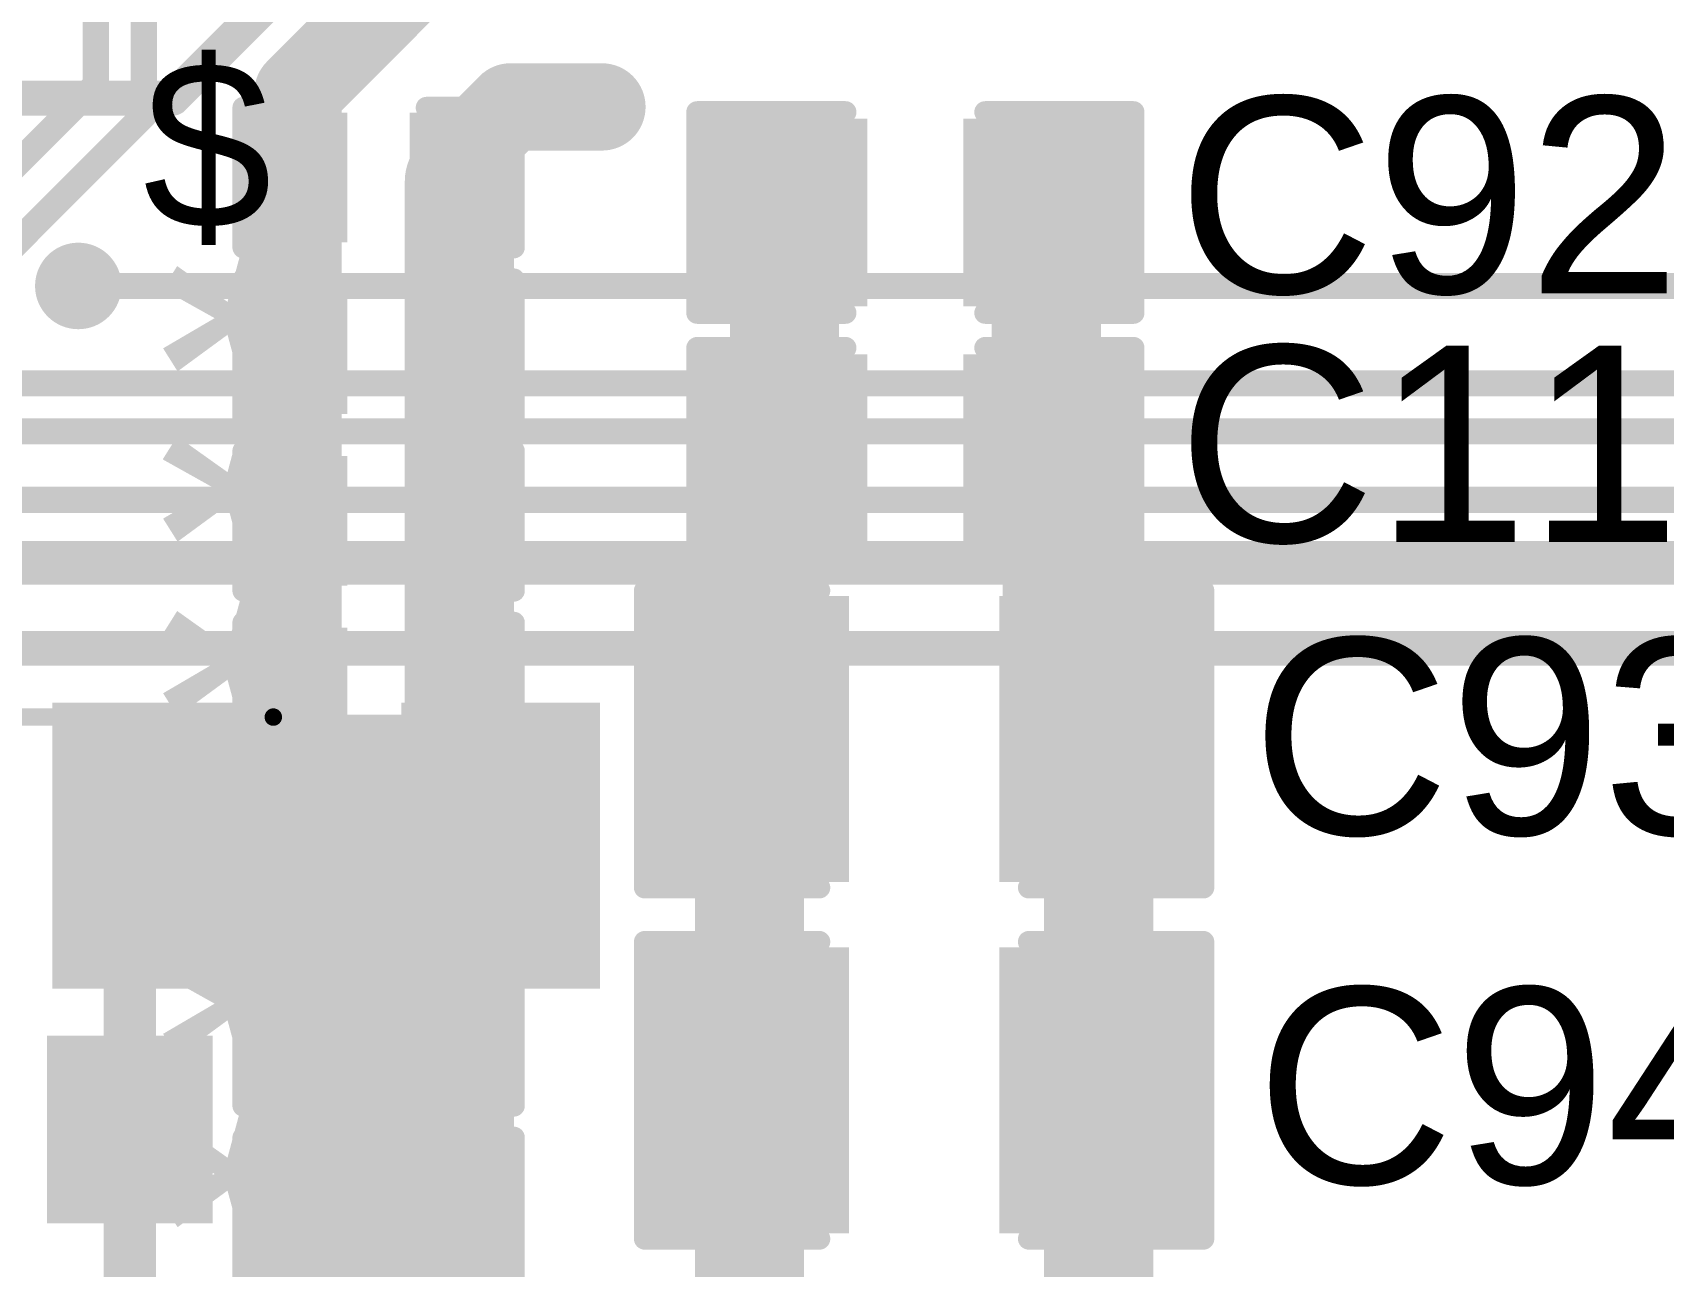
# Model space of a CAD drawing. Header units: millimetres. Extents: x -0.39 to 4.37, y -0.38 to 3.54.
# Drawn here: x 2.2535 to 2.6272, y 1.6705 to 1.953 of the extents above; entities that cross this region are included whole.
import ezdxf

# ---------------------------------------------------------------- set-up
doc = ezdxf.new("R2010")
doc.units = ezdxf.units.MM
doc.header["$MEASUREMENT"] = 0
for name, color, linetype in [('BottomLayer', 5, 'Continuous'), ('BottomPaste', 16, 'Continuous'), ('BottomSolder', 6, 'Continuous'), ('TopLayer', 1, 'Continuous'), ('TopOverlay', 2, 'Continuous'), ('TopPaste', 8, 'Continuous'), ('TopSolder', 216, 'Continuous'), ('ViaHoleLayer', 16, 'Continuous')]:
    doc.layers.add(name, color=color, linetype=linetype)
doc.styles.add('Arial', font='', dxfattribs={"height": 0.2})
doc.styles.get('Arial').set_extended_font_data('Arial')

# ---------------------------------------------------------------- blocks, each defined once
blk = doc.blocks.new('C__0402_56')
at = {"layer": 'TopLayer'}
for points in [[(-0.0275, -0.0125), (-0.0275, 0.0125), (-0.0095, 0.0125), (-0.0095, -0.0125)], [(0.0095, -0.0125), (0.0095, 0.0125), (0.0275, 0.0125), (0.0275, -0.0125)]]:
    blk.add_hatch(color=1, dxfattribs=at).paths.add_polyline_path(points)
at = {"layer": 'TopPaste'}
for points in [[(-0.0275, -0.0125), (-0.0275, 0.0125), (-0.0095, 0.0125), (-0.0095, -0.0125)], [(0.0095, -0.0125), (0.0095, 0.0125), (0.0275, 0.0125), (0.0275, -0.0125)]]:
    blk.add_hatch(color=8, dxfattribs=at).paths.add_polyline_path(points)
at = {"layer": 'TopSolder'}
for points in [[(-0.02986, -0.01486), (-0.02986, 0.01486), (-0.00714, 0.01486), (-0.00714, -0.01486)], [(0.00714, -0.01486), (0.00714, 0.01486), (0.02986, 0.01486), (0.02986, -0.01486)]]:
    blk.add_hatch(color=216, dxfattribs=at).paths.add_polyline_path(points)
at = {"layer": 'TopOverlay', "const_width": 0.005}
for points in [[(-0.031, 0.016), (-0.011, 0.016)], [(-0.031, -0.016), (-0.031, 0.016)], [(0.011, 0.016), (0.031, 0.016)], [(0.031, -0.016), (0.031, 0.016)], [(-0.031, -0.016), (-0.011, -0.016)], [(0.011, -0.016), (0.031, -0.016)]]:
    blk.add_lwpolyline(points, dxfattribs=at)
at = {"layer": 'TopOverlay', "const_width": 0.0025}
for points in [[(-0.03225, 0.016, 1), (-0.02975, 0.016, 1)], [(-0.03225, 0.016, 1), (-0.02975, 0.016, 1)], [(-0.01225, 0.016, 1), (-0.00975, 0.016, 1)], [(0.00975, 0.016, 1), (0.01225, 0.016, 1)], [(0.02975, 0.016, 1), (0.03225, 0.016, 1)], [(0.02975, 0.016, 1), (0.03225, 0.016, 1)], [(-0.03225, -0.016, 1), (-0.02975, -0.016, 1)], [(-0.03225, -0.016, 1), (-0.02975, -0.016, 1)], [(-0.01225, -0.016, 1), (-0.00975, -0.016, 1)], [(0.00975, -0.016, 1), (0.01225, -0.016, 1)], [(0.02975, -0.016, 1), (0.03225, -0.016, 1)], [(0.02975, -0.016, 1), (0.03225, -0.016, 1)]]:
    blk.add_lwpolyline(points, format="xyb", close=True, dxfattribs=at)
blk = doc.blocks.new('C__0402_57')
at = {"layer": 'TopLayer'}
for points in [[(-0.0275, -0.0125), (-0.0275, 0.0125), (-0.0095, 0.0125), (-0.0095, -0.0125)], [(0.0095, -0.0125), (0.0095, 0.0125), (0.0275, 0.0125), (0.0275, -0.0125)]]:
    blk.add_hatch(color=1, dxfattribs=at).paths.add_polyline_path(points)
at = {"layer": 'TopPaste'}
for points in [[(-0.0275, -0.0125), (-0.0275, 0.0125), (-0.0095, 0.0125), (-0.0095, -0.0125)], [(0.0095, -0.0125), (0.0095, 0.0125), (0.0275, 0.0125), (0.0275, -0.0125)]]:
    blk.add_hatch(color=8, dxfattribs=at).paths.add_polyline_path(points)
at = {"layer": 'TopSolder'}
for points in [[(-0.02986, -0.01486), (-0.02986, 0.01486), (-0.00714, 0.01486), (-0.00714, -0.01486)], [(0.00714, -0.01486), (0.00714, 0.01486), (0.02986, 0.01486), (0.02986, -0.01486)]]:
    blk.add_hatch(color=216, dxfattribs=at).paths.add_polyline_path(points)
at = {"layer": 'TopOverlay', "const_width": 0.005}
for points in [[(-0.031, 0.016), (-0.011, 0.016)], [(-0.031, -0.016), (-0.031, 0.016)], [(0.011, 0.016), (0.031, 0.016)], [(0.031, -0.016), (0.031, 0.016)], [(-0.031, -0.016), (-0.011, -0.016)], [(0.011, -0.016), (0.031, -0.016)]]:
    blk.add_lwpolyline(points, dxfattribs=at)
at = {"layer": 'TopOverlay', "const_width": 0.0025}
for points in [[(-0.03225, 0.016, 1), (-0.02975, 0.016, 1)], [(-0.03225, 0.016, 1), (-0.02975, 0.016, 1)], [(-0.01225, 0.016, 1), (-0.00975, 0.016, 1)], [(0.00975, 0.016, 1), (0.01225, 0.016, 1)], [(0.02975, 0.016, 1), (0.03225, 0.016, 1)], [(0.02975, 0.016, 1), (0.03225, 0.016, 1)], [(-0.03225, -0.016, 1), (-0.02975, -0.016, 1)], [(-0.03225, -0.016, 1), (-0.02975, -0.016, 1)], [(-0.01225, -0.016, 1), (-0.00975, -0.016, 1)], [(0.00975, -0.016, 1), (0.01225, -0.016, 1)], [(0.02975, -0.016, 1), (0.03225, -0.016, 1)], [(0.02975, -0.016, 1), (0.03225, -0.016, 1)]]:
    blk.add_lwpolyline(points, format="xyb", close=True, dxfattribs=at)
blk = doc.blocks.new('C__0402_58')
at = {"layer": 'TopLayer'}
for points in [[(-0.0275, -0.0125), (-0.0275, 0.0125), (-0.0095, 0.0125), (-0.0095, -0.0125)], [(0.0095, -0.0125), (0.0095, 0.0125), (0.0275, 0.0125), (0.0275, -0.0125)]]:
    blk.add_hatch(color=1, dxfattribs=at).paths.add_polyline_path(points)
at = {"layer": 'TopPaste'}
for points in [[(-0.0275, -0.0125), (-0.0275, 0.0125), (-0.0095, 0.0125), (-0.0095, -0.0125)], [(0.0095, -0.0125), (0.0095, 0.0125), (0.0275, 0.0125), (0.0275, -0.0125)]]:
    blk.add_hatch(color=8, dxfattribs=at).paths.add_polyline_path(points)
at = {"layer": 'TopSolder'}
for points in [[(-0.02986, -0.01486), (-0.02986, 0.01486), (-0.00714, 0.01486), (-0.00714, -0.01486)], [(0.00714, -0.01486), (0.00714, 0.01486), (0.02986, 0.01486), (0.02986, -0.01486)]]:
    blk.add_hatch(color=216, dxfattribs=at).paths.add_polyline_path(points)
at = {"layer": 'TopOverlay', "const_width": 0.005}
for points in [[(-0.031, 0.016), (-0.011, 0.016)], [(-0.031, -0.016), (-0.031, 0.016)], [(0.011, 0.016), (0.031, 0.016)], [(0.031, -0.016), (0.031, 0.016)], [(-0.031, -0.016), (-0.011, -0.016)], [(0.011, -0.016), (0.031, -0.016)]]:
    blk.add_lwpolyline(points, dxfattribs=at)
at = {"layer": 'TopOverlay', "const_width": 0.0025}
for points in [[(-0.03225, 0.016, 1), (-0.02975, 0.016, 1)], [(-0.03225, 0.016, 1), (-0.02975, 0.016, 1)], [(-0.01225, 0.016, 1), (-0.00975, 0.016, 1)], [(0.00975, 0.016, 1), (0.01225, 0.016, 1)], [(0.02975, 0.016, 1), (0.03225, 0.016, 1)], [(0.02975, 0.016, 1), (0.03225, 0.016, 1)], [(-0.03225, -0.016, 1), (-0.02975, -0.016, 1)], [(-0.03225, -0.016, 1), (-0.02975, -0.016, 1)], [(-0.01225, -0.016, 1), (-0.00975, -0.016, 1)], [(0.00975, -0.016, 1), (0.01225, -0.016, 1)], [(0.02975, -0.016, 1), (0.03225, -0.016, 1)], [(0.02975, -0.016, 1), (0.03225, -0.016, 1)]]:
    blk.add_lwpolyline(points, format="xyb", close=True, dxfattribs=at)
blk = doc.blocks.new('C__0402_59')
at = {"layer": 'TopLayer'}
for points in [[(-0.0275, -0.0125), (-0.0275, 0.0125), (-0.0095, 0.0125), (-0.0095, -0.0125)], [(0.0095, -0.0125), (0.0095, 0.0125), (0.0275, 0.0125), (0.0275, -0.0125)]]:
    blk.add_hatch(color=1, dxfattribs=at).paths.add_polyline_path(points)
at = {"layer": 'TopPaste'}
for points in [[(-0.0275, -0.0125), (-0.0275, 0.0125), (-0.0095, 0.0125), (-0.0095, -0.0125)], [(0.0095, -0.0125), (0.0095, 0.0125), (0.0275, 0.0125), (0.0275, -0.0125)]]:
    blk.add_hatch(color=8, dxfattribs=at).paths.add_polyline_path(points)
at = {"layer": 'TopSolder'}
for points in [[(-0.02986, -0.01486), (-0.02986, 0.01486), (-0.00714, 0.01486), (-0.00714, -0.01486)], [(0.00714, -0.01486), (0.00714, 0.01486), (0.02986, 0.01486), (0.02986, -0.01486)]]:
    blk.add_hatch(color=216, dxfattribs=at).paths.add_polyline_path(points)
at = {"layer": 'TopOverlay', "const_width": 0.005}
for points in [[(-0.031, 0.016), (-0.011, 0.016)], [(-0.031, -0.016), (-0.031, 0.016)], [(0.011, 0.016), (0.031, 0.016)], [(0.031, -0.016), (0.031, 0.016)], [(-0.031, -0.016), (-0.011, -0.016)], [(0.011, -0.016), (0.031, -0.016)]]:
    blk.add_lwpolyline(points, dxfattribs=at)
at = {"layer": 'TopOverlay', "const_width": 0.0025}
for points in [[(-0.03225, 0.016, 1), (-0.02975, 0.016, 1)], [(-0.03225, 0.016, 1), (-0.02975, 0.016, 1)], [(-0.01225, 0.016, 1), (-0.00975, 0.016, 1)], [(0.00975, 0.016, 1), (0.01225, 0.016, 1)], [(0.02975, 0.016, 1), (0.03225, 0.016, 1)], [(0.02975, 0.016, 1), (0.03225, 0.016, 1)], [(-0.03225, -0.016, 1), (-0.02975, -0.016, 1)], [(-0.03225, -0.016, 1), (-0.02975, -0.016, 1)], [(-0.01225, -0.016, 1), (-0.00975, -0.016, 1)], [(0.00975, -0.016, 1), (0.01225, -0.016, 1)], [(0.02975, -0.016, 1), (0.03225, -0.016, 1)], [(0.02975, -0.016, 1), (0.03225, -0.016, 1)]]:
    blk.add_lwpolyline(points, format="xyb", close=True, dxfattribs=at)
blk = doc.blocks.new('C__0402_60')
at = {"layer": 'TopLayer'}
for points in [[(-0.0275, -0.0125), (-0.0275, 0.0125), (-0.0095, 0.0125), (-0.0095, -0.0125)], [(0.0095, -0.0125), (0.0095, 0.0125), (0.0275, 0.0125), (0.0275, -0.0125)]]:
    blk.add_hatch(color=1, dxfattribs=at).paths.add_polyline_path(points)
at = {"layer": 'TopPaste'}
for points in [[(-0.0275, -0.0125), (-0.0275, 0.0125), (-0.0095, 0.0125), (-0.0095, -0.0125)], [(0.0095, -0.0125), (0.0095, 0.0125), (0.0275, 0.0125), (0.0275, -0.0125)]]:
    blk.add_hatch(color=8, dxfattribs=at).paths.add_polyline_path(points)
at = {"layer": 'TopSolder'}
for points in [[(-0.02986, -0.01486), (-0.02986, 0.01486), (-0.00714, 0.01486), (-0.00714, -0.01486)], [(0.00714, -0.01486), (0.00714, 0.01486), (0.02986, 0.01486), (0.02986, -0.01486)]]:
    blk.add_hatch(color=216, dxfattribs=at).paths.add_polyline_path(points)
at = {"layer": 'TopOverlay', "const_width": 0.005}
for points in [[(-0.031, 0.016), (-0.011, 0.016)], [(-0.031, -0.016), (-0.031, 0.016)], [(0.011, 0.016), (0.031, 0.016)], [(0.031, -0.016), (0.031, 0.016)], [(-0.031, -0.016), (-0.011, -0.016)], [(0.011, -0.016), (0.031, -0.016)]]:
    blk.add_lwpolyline(points, dxfattribs=at)
at = {"layer": 'TopOverlay', "const_width": 0.0025}
for points in [[(-0.03225, 0.016, 1), (-0.02975, 0.016, 1)], [(-0.03225, 0.016, 1), (-0.02975, 0.016, 1)], [(-0.01225, 0.016, 1), (-0.00975, 0.016, 1)], [(0.00975, 0.016, 1), (0.01225, 0.016, 1)], [(0.02975, 0.016, 1), (0.03225, 0.016, 1)], [(0.02975, 0.016, 1), (0.03225, 0.016, 1)], [(-0.03225, -0.016, 1), (-0.02975, -0.016, 1)], [(-0.03225, -0.016, 1), (-0.02975, -0.016, 1)], [(-0.01225, -0.016, 1), (-0.00975, -0.016, 1)], [(0.00975, -0.016, 1), (0.01225, -0.016, 1)], [(0.02975, -0.016, 1), (0.03225, -0.016, 1)], [(0.02975, -0.016, 1), (0.03225, -0.016, 1)]]:
    blk.add_lwpolyline(points, format="xyb", close=True, dxfattribs=at)
blk = doc.blocks.new('C__0402_490')
at = {"layer": 'TopLayer'}
for points in [[(-0.0275, -0.0125), (-0.0275, 0.0125), (-0.0095, 0.0125), (-0.0095, -0.0125)], [(0.0095, -0.0125), (0.0095, 0.0125), (0.0275, 0.0125), (0.0275, -0.0125)]]:
    blk.add_hatch(color=1, dxfattribs=at).paths.add_polyline_path(points)
at = {"layer": 'TopPaste'}
for points in [[(-0.0275, -0.0125), (-0.0275, 0.0125), (-0.0095, 0.0125), (-0.0095, -0.0125)], [(0.0095, -0.0125), (0.0095, 0.0125), (0.0275, 0.0125), (0.0275, -0.0125)]]:
    blk.add_hatch(color=8, dxfattribs=at).paths.add_polyline_path(points)
at = {"layer": 'TopSolder'}
for points in [[(-0.02986, -0.01486), (-0.02986, 0.01486), (-0.00714, 0.01486), (-0.00714, -0.01486)], [(0.00714, -0.01486), (0.00714, 0.01486), (0.02986, 0.01486), (0.02986, -0.01486)]]:
    blk.add_hatch(color=216, dxfattribs=at).paths.add_polyline_path(points)
at = {"layer": 'TopOverlay', "const_width": 0.005}
for points in [[(-0.031, 0.016), (-0.011, 0.016)], [(-0.031, -0.016), (-0.031, 0.016)], [(0.011, 0.016), (0.031, 0.016)], [(0.031, -0.016), (0.031, 0.016)], [(-0.031, -0.016), (-0.011, -0.016)], [(0.011, -0.016), (0.031, -0.016)]]:
    blk.add_lwpolyline(points, dxfattribs=at)
at = {"layer": 'TopOverlay', "const_width": 0.0025}
for points in [[(-0.03225, 0.016, 1), (-0.02975, 0.016, 1)], [(-0.03225, 0.016, 1), (-0.02975, 0.016, 1)], [(-0.01225, 0.016, 1), (-0.00975, 0.016, 1)], [(0.00975, 0.016, 1), (0.01225, 0.016, 1)], [(0.02975, 0.016, 1), (0.03225, 0.016, 1)], [(0.02975, 0.016, 1), (0.03225, 0.016, 1)], [(-0.03225, -0.016, 1), (-0.02975, -0.016, 1)], [(-0.03225, -0.016, 1), (-0.02975, -0.016, 1)], [(-0.01225, -0.016, 1), (-0.00975, -0.016, 1)], [(0.00975, -0.016, 1), (0.01225, -0.016, 1)], [(0.02975, -0.016, 1), (0.03225, -0.016, 1)], [(0.02975, -0.016, 1), (0.03225, -0.016, 1)]]:
    blk.add_lwpolyline(points, format="xyb", close=True, dxfattribs=at)
blk = doc.blocks.new('C__0402_494')
at = {"layer": 'TopLayer'}
for points in [[(-0.0275, -0.0125), (-0.0275, 0.0125), (-0.0095, 0.0125), (-0.0095, -0.0125)], [(0.0095, -0.0125), (0.0095, 0.0125), (0.0275, 0.0125), (0.0275, -0.0125)]]:
    blk.add_hatch(color=1, dxfattribs=at).paths.add_polyline_path(points)
at = {"layer": 'TopPaste'}
for points in [[(-0.0275, -0.0125), (-0.0275, 0.0125), (-0.0095, 0.0125), (-0.0095, -0.0125)], [(0.0095, -0.0125), (0.0095, 0.0125), (0.0275, 0.0125), (0.0275, -0.0125)]]:
    blk.add_hatch(color=8, dxfattribs=at).paths.add_polyline_path(points)
at = {"layer": 'TopSolder'}
for points in [[(-0.02986, -0.01486), (-0.02986, 0.01486), (-0.00714, 0.01486), (-0.00714, -0.01486)], [(0.00714, -0.01486), (0.00714, 0.01486), (0.02986, 0.01486), (0.02986, -0.01486)]]:
    blk.add_hatch(color=216, dxfattribs=at).paths.add_polyline_path(points)
at = {"layer": 'TopOverlay', "const_width": 0.005}
for points in [[(-0.031, 0.016), (-0.011, 0.016)], [(-0.031, -0.016), (-0.031, 0.016)], [(0.011, 0.016), (0.031, 0.016)], [(0.031, -0.016), (0.031, 0.016)], [(-0.031, -0.016), (-0.011, -0.016)], [(0.011, -0.016), (0.031, -0.016)]]:
    blk.add_lwpolyline(points, dxfattribs=at)
at = {"layer": 'TopOverlay', "const_width": 0.0025}
for points in [[(-0.03225, 0.016, 1), (-0.02975, 0.016, 1)], [(-0.03225, 0.016, 1), (-0.02975, 0.016, 1)], [(-0.01225, 0.016, 1), (-0.00975, 0.016, 1)], [(0.00975, 0.016, 1), (0.01225, 0.016, 1)], [(0.02975, 0.016, 1), (0.03225, 0.016, 1)], [(0.02975, 0.016, 1), (0.03225, 0.016, 1)], [(-0.03225, -0.016, 1), (-0.02975, -0.016, 1)], [(-0.03225, -0.016, 1), (-0.02975, -0.016, 1)], [(-0.01225, -0.016, 1), (-0.00975, -0.016, 1)], [(0.00975, -0.016, 1), (0.01225, -0.016, 1)], [(0.02975, -0.016, 1), (0.03225, -0.016, 1)], [(0.02975, -0.016, 1), (0.03225, -0.016, 1)]]:
    blk.add_lwpolyline(points, format="xyb", close=True, dxfattribs=at)
blk = doc.blocks.new('C__0603_518')
at = {"layer": 'TopLayer'}
for points in [[(-0.045, -0.0175), (-0.045, 0.0175), (-0.015, 0.0175), (-0.015, -0.0175)], [(0.015, -0.0175), (0.015, 0.0175), (0.045, 0.0175), (0.045, -0.0175)]]:
    blk.add_hatch(color=1, dxfattribs=at).paths.add_polyline_path(points)
at = {"layer": 'TopPaste'}
for points in [[(-0.045, -0.0175), (-0.045, 0.0175), (-0.015, 0.0175), (-0.015, -0.0175)], [(0.015, -0.0175), (0.015, 0.0175), (0.045, 0.0175), (0.045, -0.0175)]]:
    blk.add_hatch(color=8, dxfattribs=at).paths.add_polyline_path(points)
at = {"layer": 'TopSolder'}
for points in [[(-0.049, -0.0215), (-0.049, 0.0215), (-0.011, 0.0215), (-0.011, -0.0215)], [(0.011, -0.0215), (0.011, 0.0215), (0.049, 0.0215), (0.049, -0.0215)]]:
    blk.add_hatch(color=216, dxfattribs=at).paths.add_polyline_path(points)
at = {"layer": 'TopOverlay', "const_width": 0.005}
for points in [[(-0.05, 0.023), (-0.05, -0.023)], [(-0.016, 0.023), (-0.05, 0.023)], [(0.05, 0.023), (0.016, 0.023)], [(0.05, 0.023), (0.05, -0.023)], [(-0.016, -0.023), (-0.05, -0.023)], [(0.05, -0.023), (0.016, -0.023)]]:
    blk.add_lwpolyline(points, dxfattribs=at)
at = {"layer": 'TopOverlay', "const_width": 0.0025}
for points in [[(-0.05125, 0.023, 1), (-0.04875, 0.023, 1)], [(-0.05125, 0.023, 1), (-0.04875, 0.023, 1)], [(-0.01725, 0.023, 1), (-0.01475, 0.023, 1)], [(0.01475, 0.023, 1), (0.01725, 0.023, 1)], [(0.04875, 0.023, 1), (0.05125, 0.023, 1)], [(0.04875, 0.023, 1), (0.05125, 0.023, 1)], [(-0.05125, -0.023, 1), (-0.04875, -0.023, 1)], [(-0.05125, -0.023, 1), (-0.04875, -0.023, 1)], [(-0.01725, -0.023, 1), (-0.01475, -0.023, 1)], [(0.01475, -0.023, 1), (0.01725, -0.023, 1)], [(0.04875, -0.023, 1), (0.05125, -0.023, 1)], [(0.04875, -0.023, 1), (0.05125, -0.023, 1)]]:
    blk.add_lwpolyline(points, format="xyb", close=True, dxfattribs=at)
blk = doc.blocks.new('CAP0805_526')
at = {"layer": 'TopLayer'}
for points in [[(-0.06, 0.03), (-0.02, 0.03), (-0.02, -0.03), (-0.06, -0.03)], [(0.02, 0.03), (0.06, 0.03), (0.06, -0.03), (0.02, -0.03)]]:
    blk.add_hatch(color=1, dxfattribs=at).paths.add_polyline_path(points)
at = {"layer": 'TopPaste'}
for points in [[(-0.06, 0.03), (-0.02, 0.03), (-0.02, -0.03), (-0.06, -0.03)], [(0.02, 0.03), (0.06, 0.03), (0.06, -0.03), (0.02, -0.03)]]:
    blk.add_hatch(color=8, dxfattribs=at).paths.add_polyline_path(points)
at = {"layer": 'TopSolder'}
for points in [[(-0.06276, 0.03276), (-0.01724, 0.03276), (-0.01724, -0.03276), (-0.06276, -0.03276)], [(0.01724, 0.03276), (0.06276, 0.03276), (0.06276, -0.03276), (0.01724, -0.03276)]]:
    blk.add_hatch(color=216, dxfattribs=at).paths.add_polyline_path(points)
at = {"layer": 'TopOverlay', "const_width": 0.005}
for points in [[(-0.064, 0.034), (-0.024, 0.034)], [(-0.064, -0.034), (-0.064, 0.034)], [(0.024, 0.034), (0.064, 0.034)], [(0.064, -0.034), (0.064, 0.034)], [(-0.064, -0.034), (-0.024, -0.034)], [(0.024, -0.034), (0.064, -0.034)]]:
    blk.add_lwpolyline(points, dxfattribs=at)
at = {"layer": 'TopOverlay', "const_width": 0.0025}
for points in [[(-0.06525, 0.034, 1), (-0.06275, 0.034, 1)], [(-0.06525, 0.034, 1), (-0.06275, 0.034, 1)], [(-0.02525, 0.034, 1), (-0.02275, 0.034, 1)], [(0.02275, 0.034, 1), (0.02525, 0.034, 1)], [(0.06275, 0.034, 1), (0.06525, 0.034, 1)], [(0.06275, 0.034, 1), (0.06525, 0.034, 1)], [(-0.06525, -0.034, 1), (-0.06275, -0.034, 1)], [(-0.06525, -0.034, 1), (-0.06275, -0.034, 1)], [(-0.02525, -0.034, 1), (-0.02275, -0.034, 1)], [(0.02275, -0.034, 1), (0.02525, -0.034, 1)], [(0.06275, -0.034, 1), (0.06525, -0.034, 1)], [(0.06275, -0.034, 1), (0.06525, -0.034, 1)]]:
    blk.add_lwpolyline(points, format="xyb", close=True, dxfattribs=at)
blk = doc.blocks.new('CAP0805_527')
at = {"layer": 'TopLayer'}
for points in [[(-0.06, 0.03), (-0.02, 0.03), (-0.02, -0.03), (-0.06, -0.03)], [(0.02, 0.03), (0.06, 0.03), (0.06, -0.03), (0.02, -0.03)]]:
    blk.add_hatch(color=1, dxfattribs=at).paths.add_polyline_path(points)
at = {"layer": 'TopPaste'}
for points in [[(-0.06, 0.03), (-0.02, 0.03), (-0.02, -0.03), (-0.06, -0.03)], [(0.02, 0.03), (0.06, 0.03), (0.06, -0.03), (0.02, -0.03)]]:
    blk.add_hatch(color=8, dxfattribs=at).paths.add_polyline_path(points)
at = {"layer": 'TopSolder'}
for points in [[(-0.06276, 0.03276), (-0.01724, 0.03276), (-0.01724, -0.03276), (-0.06276, -0.03276)], [(0.01724, 0.03276), (0.06276, 0.03276), (0.06276, -0.03276), (0.01724, -0.03276)]]:
    blk.add_hatch(color=216, dxfattribs=at).paths.add_polyline_path(points)
at = {"layer": 'TopOverlay', "const_width": 0.005}
for points in [[(-0.064, -0.034), (-0.064, 0.034)], [(-0.064, 0.034), (-0.024, 0.034)], [(0.024, 0.034), (0.064, 0.034)], [(0.064, -0.034), (0.064, 0.034)], [(-0.064, -0.034), (-0.024, -0.034)], [(0.024, -0.034), (0.064, -0.034)]]:
    blk.add_lwpolyline(points, dxfattribs=at)
at = {"layer": 'TopOverlay', "const_width": 0.0025}
for points in [[(-0.06525, 0.034, 1), (-0.06275, 0.034, 1)], [(-0.06525, 0.034, 1), (-0.06275, 0.034, 1)], [(-0.02525, 0.034, 1), (-0.02275, 0.034, 1)], [(0.02275, 0.034, 1), (0.02525, 0.034, 1)], [(0.06275, 0.034, 1), (0.06525, 0.034, 1)], [(0.06275, 0.034, 1), (0.06525, 0.034, 1)], [(-0.06525, -0.034, 1), (-0.06275, -0.034, 1)], [(-0.06525, -0.034, 1), (-0.06275, -0.034, 1)], [(-0.02525, -0.034, 1), (-0.02275, -0.034, 1)], [(0.02275, -0.034, 1), (0.02525, -0.034, 1)], [(0.06275, -0.034, 1), (0.06525, -0.034, 1)], [(0.06275, -0.034, 1), (0.06525, -0.034, 1)]]:
    blk.add_lwpolyline(points, format="xyb", close=True, dxfattribs=at)
blk = doc.blocks.new('C__0603_528')
at = {"layer": 'TopLayer'}
for points in [[(-0.045, -0.0175), (-0.045, 0.0175), (-0.015, 0.0175), (-0.015, -0.0175)], [(0.015, -0.0175), (0.015, 0.0175), (0.045, 0.0175), (0.045, -0.0175)]]:
    blk.add_hatch(color=1, dxfattribs=at).paths.add_polyline_path(points)
at = {"layer": 'TopPaste'}
for points in [[(-0.045, -0.0175), (-0.045, 0.0175), (-0.015, 0.0175), (-0.015, -0.0175)], [(0.015, -0.0175), (0.015, 0.0175), (0.045, 0.0175), (0.045, -0.0175)]]:
    blk.add_hatch(color=8, dxfattribs=at).paths.add_polyline_path(points)
at = {"layer": 'TopSolder'}
for points in [[(-0.049, -0.0215), (-0.049, 0.0215), (-0.011, 0.0215), (-0.011, -0.0215)], [(0.011, -0.0215), (0.011, 0.0215), (0.049, 0.0215), (0.049, -0.0215)]]:
    blk.add_hatch(color=216, dxfattribs=at).paths.add_polyline_path(points)
at = {"layer": 'TopOverlay', "const_width": 0.005}
for points in [[(-0.05, 0.023), (-0.05, -0.023)], [(-0.016, 0.023), (-0.05, 0.023)], [(0.05, 0.023), (0.016, 0.023)], [(0.05, 0.023), (0.05, -0.023)], [(-0.016, -0.023), (-0.05, -0.023)], [(0.05, -0.023), (0.016, -0.023)]]:
    blk.add_lwpolyline(points, dxfattribs=at)
at = {"layer": 'TopOverlay', "const_width": 0.0025}
for points in [[(-0.05125, 0.023, 1), (-0.04875, 0.023, 1)], [(-0.05125, 0.023, 1), (-0.04875, 0.023, 1)], [(-0.01725, 0.023, 1), (-0.01475, 0.023, 1)], [(0.01475, 0.023, 1), (0.01725, 0.023, 1)], [(0.04875, 0.023, 1), (0.05125, 0.023, 1)], [(0.04875, 0.023, 1), (0.05125, 0.023, 1)], [(-0.05125, -0.023, 1), (-0.04875, -0.023, 1)], [(-0.05125, -0.023, 1), (-0.04875, -0.023, 1)], [(-0.01725, -0.023, 1), (-0.01475, -0.023, 1)], [(0.01475, -0.023, 1), (0.01725, -0.023, 1)], [(0.04875, -0.023, 1), (0.05125, -0.023, 1)], [(0.04875, -0.023, 1), (0.05125, -0.023, 1)]]:
    blk.add_lwpolyline(points, format="xyb", close=True, dxfattribs=at)
blk = doc.blocks.new('C__0603_B_531')
at = {"layer": 'BottomLayer'}
for points in [[(-0.015, 0.0175), (-0.015, -0.0175), (-0.045, -0.0175), (-0.045, 0.0175)], [(0.045, 0.0175), (0.045, -0.0175), (0.015, -0.0175), (0.015, 0.0175)]]:
    blk.add_hatch(color=5, dxfattribs=at).paths.add_polyline_path(points)
at = {"layer": 'BottomPaste'}
for points in [[(-0.015, 0.0175), (-0.015, -0.0175), (-0.045, -0.0175), (-0.045, 0.0175)], [(0.045, 0.0175), (0.045, -0.0175), (0.015, -0.0175), (0.015, 0.0175)]]:
    blk.add_hatch(color=16, dxfattribs=at).paths.add_polyline_path(points)
at = {"layer": 'BottomSolder'}
for points in [[(-0.011, 0.0215), (-0.011, -0.0215), (-0.049, -0.0215), (-0.049, 0.0215)], [(0.049, 0.0215), (0.049, -0.0215), (0.011, -0.0215), (0.011, 0.0215)]]:
    blk.add_hatch(color=6, dxfattribs=at).paths.add_polyline_path(points)
blk = doc.blocks.new('CAP0805_B_534')
at = {"layer": 'BottomLayer'}
for points in [[(-0.06, 0.03), (-0.02, 0.03), (-0.02, -0.03), (-0.06, -0.03)], [(0.02, 0.03), (0.06, 0.03), (0.06, -0.03), (0.02, -0.03)]]:
    blk.add_hatch(color=5, dxfattribs=at).paths.add_polyline_path(points)
at = {"layer": 'BottomPaste'}
for points in [[(-0.06, 0.03), (-0.02, 0.03), (-0.02, -0.03), (-0.06, -0.03)], [(0.02, 0.03), (0.06, 0.03), (0.06, -0.03), (0.02, -0.03)]]:
    blk.add_hatch(color=16, dxfattribs=at).paths.add_polyline_path(points)
at = {"layer": 'BottomSolder'}
for points in [[(-0.06276, 0.03276), (-0.01724, 0.03276), (-0.01724, -0.03276), (-0.06276, -0.03276)], [(0.01724, 0.03276), (0.06276, 0.03276), (0.06276, -0.03276), (0.01724, -0.03276)]]:
    blk.add_hatch(color=6, dxfattribs=at).paths.add_polyline_path(points)

msp = doc.modelspace()

# ---------------------------------------------------------------- hatches: boundary and pattern name
at = {"layer": 'BottomLayer'}
h = msp.add_hatch(color=5, dxfattribs=at)
edge = h.paths.add_edge_path()
edge.add_arc((2.384, 1.936), 0.00591, 0, 360)
h = msp.add_hatch(color=5, dxfattribs=at)
edge = h.paths.add_edge_path()
edge.add_arc((2.264, 1.895), 0.00591, 0, 360)
msp.add_hatch(color=5, dxfattribs=at).paths.add_polyline_path([(2.31182, 1.47082), (2.36382, 1.47082), (2.36382, 1.79682), (2.31182, 1.79682)])
h = msp.add_hatch(color=5, dxfattribs=at)
edge = h.paths.add_edge_path()
edge.add_arc((2.35132, 1.77857), 0.00591, 0, 360)
h = msp.add_hatch(color=5, dxfattribs=at)
edge = h.paths.add_edge_path()
edge.add_arc((2.416, 1.699), 0.00591, 0, 360)
at = {"layer": 'BottomSolder'}
h = msp.add_hatch(color=6, dxfattribs=at)
edge = h.paths.add_edge_path()
edge.add_arc((2.384, 1.936), 0.00991, 0, 360)
h = msp.add_hatch(color=6, dxfattribs=at)
edge = h.paths.add_edge_path()
edge.add_arc((2.264, 1.895), 0.00991, 0, 360)
h = msp.add_hatch(color=6, dxfattribs=at)
edge = h.paths.add_edge_path()
edge.add_arc((2.35132, 1.77857), 0.00991, 0, 360)
h = msp.add_hatch(color=6, dxfattribs=at)
edge = h.paths.add_edge_path()
edge.add_arc((2.416, 1.699), 0.00991, 0, 360)
at = {"layer": 'TopLayer'}
h = msp.add_hatch(color=1, dxfattribs=at)
edge = h.paths.add_edge_path()
edge.add_arc((2.384, 1.936), 0.00591, 0, 360)
h = msp.add_hatch(color=1, dxfattribs=at)
edge = h.paths.add_edge_path()
edge.add_arc((2.264, 1.895), 0.00591, 0, 360)
h = msp.add_hatch(color=1, dxfattribs=at)
edge = h.paths.add_edge_path()
edge.add_arc((2.35132, 1.77857), 0.00591, 0, 360)
h = msp.add_hatch(color=1, dxfattribs=at)
edge = h.paths.add_edge_path()
edge.add_arc((2.416, 1.699), 0.00591, 0, 360)
at = {"layer": 'TopSolder'}
h = msp.add_hatch(color=216, dxfattribs=at)
edge = h.paths.add_edge_path()
edge.add_arc((2.384, 1.936), 0.00991, 0, 360)
h = msp.add_hatch(color=216, dxfattribs=at)
edge = h.paths.add_edge_path()
edge.add_arc((2.264, 1.895), 0.00991, 0, 360)
h = msp.add_hatch(color=216, dxfattribs=at)
edge = h.paths.add_edge_path()
edge.add_arc((2.35132, 1.77857), 0.00991, 0, 360)
h = msp.add_hatch(color=216, dxfattribs=at)
edge = h.paths.add_edge_path()
edge.add_arc((2.416, 1.699), 0.00991, 0, 360)
at = {"layer": 'ViaHoleLayer'}
h = msp.add_hatch(color=16, dxfattribs=at)
edge = h.paths.add_edge_path()
edge.add_arc((2.384, 1.936), 0.00394, 0, 360)
h = msp.add_hatch(color=16, dxfattribs=at)
edge = h.paths.add_edge_path()
edge.add_arc((2.264, 1.895), 0.00394, 0, 360)
h = msp.add_hatch(color=16, dxfattribs=at)
edge = h.paths.add_edge_path()
edge.add_arc((2.35132, 1.77857), 0.00394, 0, 360)
h = msp.add_hatch(color=16, dxfattribs=at)
edge = h.paths.add_edge_path()
edge.add_arc((2.416, 1.699), 0.00394, 0, 360)

# ---------------------------------------------------------------- linework, layer by layer
at = {"layer": 'BottomLayer'}
for points, const_width in [([(2.268, 1.941), (2.268, 2.016)], 0.006), ([(2.279, 1.934), (2.279, 2.007)], 0.006), ([(2.23601, 1.90901), (2.268, 1.941)], 0.006), ([(2.22871, 1.88371), (2.279, 1.934)], 0.006), ([(2.264, 1.895), (2.946, 1.895)], 0.006), ([(2.09528, 1.87271), (2.68468, 1.87271)], 0.006), ([(2.05771, 1.86171), (2.95371, 1.86171)], 0.006), ([(2.07, 1.846), (2.968, 1.846)], 0.006), ([(2.24362, 1.83162), (2.98662, 1.83162)], 0.01), ([(2.048, 1.812), (3.07, 1.812)], 0.008), ([(2.27582, 1.76182), (2.28082, 1.76682)], 0.012), ([(2.27582, 1.70182), (2.27582, 1.76182)], 0.012), ([(2.27582, 1.64882), (2.27582, 1.70182)], 0.012)]:
    msp.add_lwpolyline(points, dxfattribs=dict(at, const_width=const_width))
for points, const_width in [([(2.2665, 1.941, 1), (2.2695, 1.941, 1)], 0.003), ([(2.2665, 1.941, 1), (2.2695, 1.941, 1)], 0.003), ([(2.2775, 1.934, 1), (2.2805, 1.934, 1)], 0.003), ([(2.2775, 1.934, 1), (2.2805, 1.934, 1)], 0.003), ([(2.2625, 1.895, 1), (2.2655, 1.895, 1)], 0.003), ([(2.27782, 1.76682, 1), (2.28382, 1.76682, 1)], 0.006), ([(2.27282, 1.76182, 1), (2.27882, 1.76182, 1)], 0.006), ([(2.27282, 1.76182, 1), (2.27882, 1.76182, 1)], 0.006), ([(2.27282, 1.70182, 1), (2.27882, 1.70182, 1)], 0.006), ([(2.27282, 1.70182, 1), (2.27882, 1.70182, 1)], 0.006)]:
    msp.add_lwpolyline(points, format="xyb", close=True, dxfattribs=dict(at, const_width=const_width))
at = {"layer": 'TopLayer'}
for points, const_width in [([(2.28564, 1.938), (2.35597, 2.00833)], 0.008), ([(2.31432, 1.93932), (2.34752, 1.97252)], 0.02), ([(2.31432, 1.88051), (2.31432, 1.93932)], 0.02), ([(2.35132, 1.92428), (2.36304, 1.936)], 0.02), ([(2.36304, 1.936), (2.384, 1.936)], 0.02), ([(2.238, 1.938), (2.28564, 1.938)], 0.008), ([(2.35132, 1.919), (2.35132, 1.92428)], 0.02), ([(2.35132, 1.88051), (2.35132, 1.919)], 0.025), ([(2.42582, 1.85782), (2.42582, 1.91182)], 0.025), ([(2.48582, 1.85782), (2.48582, 1.91182)], 0.025), ([(2.35132, 1.8412), (2.35132, 1.88051)], 0.025), ([(2.31432, 1.8412), (2.31432, 1.88051)], 0.02), ([(2.42332, 1.85532), (2.42582, 1.85782)], 0.025), ([(2.48582, 1.85782), (2.48832, 1.85532)], 0.025), ([(2.42332, 1.79672), (2.42332, 1.85532)], 0.025), ([(2.48832, 1.81072), (2.48832, 1.85532)], 0.025), ([(2.35132, 1.80188), (2.35132, 1.8412)], 0.025), ([(2.31432, 1.80188), (2.31432, 1.8412)], 0.02), ([(2.48832, 1.81072), (2.49782, 1.80122)], 0.025), ([(2.35132, 1.77857), (2.35132, 1.80188)], 0.025), ([(2.49782, 1.79122), (2.49782, 1.80122)], 0.025), ([(2.31432, 1.76257), (2.31432, 1.80188)], 0.02), ([(2.41782, 1.79122), (2.42332, 1.79672)], 0.025), ([(2.30869, 1.79626), (2.31432, 1.80188)], 0.006), ([(2.41782, 1.71078), (2.41782, 1.79122)], 0.025), ([(2.49782, 1.71078), (2.49782, 1.79122)], 0.025), ([(2.0693, 1.79626), (2.30869, 1.79626)], 0.004), ([(2.35132, 1.76257), (2.35132, 1.77857)], 0.025), ([(2.35132, 1.72326), (2.35132, 1.76257)], 0.025), ([(2.31432, 1.72326), (2.31432, 1.76257)], 0.02), ([(2.35132, 1.68395), (2.35132, 1.72326)], 0.025), ([(2.31432, 1.68395), (2.31432, 1.72326)], 0.02), ([(2.416, 1.70896), (2.41782, 1.71078)], 0.025), ([(2.41782, 1.63034), (2.41782, 1.71078)], 0.025), ([(2.49782, 1.63034), (2.49782, 1.71078)], 0.025), ([(2.416, 1.699), (2.416, 1.70896)], 0.025), ([(2.31432, 1.64463), (2.31432, 1.68395)], 0.02), ([(2.35132, 1.64463), (2.35132, 1.68395)], 0.025)]:
    msp.add_lwpolyline(points, dxfattribs=dict(at, const_width=const_width))
for points, const_width in [([(2.30932, 1.93932, 1), (2.31932, 1.93932, 1)], 0.01), ([(2.30932, 1.93932, 1), (2.31932, 1.93932, 1)], 0.01), ([(2.35804, 1.936, 1), (2.36804, 1.936, 1)], 0.01), ([(2.35804, 1.936, 1), (2.36804, 1.936, 1)], 0.01), ([(2.379, 1.936, 1), (2.389, 1.936, 1)], 0.01), ([(2.28364, 1.938, 1), (2.28764, 1.938, 1)], 0.004), ([(2.28364, 1.938, 1), (2.28764, 1.938, 1)], 0.004), ([(2.34632, 1.92428, 1), (2.35632, 1.92428, 1)], 0.01), ([(2.34632, 1.92428, 1), (2.35632, 1.92428, 1)], 0.01), ([(2.34507, 1.919, 1), (2.35757, 1.919, 1)], 0.0125), ([(2.34632, 1.919, 1), (2.35632, 1.919, 1)], 0.01), ([(2.41957, 1.91182, 1), (2.43207, 1.91182, 1)], 0.0125), ([(2.47957, 1.91182, 1), (2.49207, 1.91182, 1)], 0.0125), ([(2.34507, 1.88051, 1), (2.35757, 1.88051, 1)], 0.0125), ([(2.34507, 1.88051, 1), (2.35757, 1.88051, 1)], 0.0125), ([(2.30932, 1.88051, 1), (2.31932, 1.88051, 1)], 0.01), ([(2.30932, 1.88051, 1), (2.31932, 1.88051, 1)], 0.01), ([(2.41957, 1.85782, 1), (2.43207, 1.85782, 1)], 0.0125), ([(2.41957, 1.85782, 1), (2.43207, 1.85782, 1)], 0.0125), ([(2.47957, 1.85782, 1), (2.49207, 1.85782, 1)], 0.0125), ([(2.47957, 1.85782, 1), (2.49207, 1.85782, 1)], 0.0125), ([(2.41707, 1.85532, 1), (2.42957, 1.85532, 1)], 0.0125), ([(2.41707, 1.85532, 1), (2.42957, 1.85532, 1)], 0.0125), ([(2.48207, 1.85532, 1), (2.49457, 1.85532, 1)], 0.0125), ([(2.48207, 1.85532, 1), (2.49457, 1.85532, 1)], 0.0125), ([(2.34507, 1.8412, 1), (2.35757, 1.8412, 1)], 0.0125), ([(2.34507, 1.8412, 1), (2.35757, 1.8412, 1)], 0.0125), ([(2.30932, 1.8412, 1), (2.31932, 1.8412, 1)], 0.01), ([(2.30932, 1.8412, 1), (2.31932, 1.8412, 1)], 0.01), ([(2.48207, 1.81072, 1), (2.49457, 1.81072, 1)], 0.0125), ([(2.48207, 1.81072, 1), (2.49457, 1.81072, 1)], 0.0125), ([(2.34507, 1.80188, 1), (2.35757, 1.80188, 1)], 0.0125), ([(2.34507, 1.80188, 1), (2.35757, 1.80188, 1)], 0.0125), ([(2.49157, 1.80122, 1), (2.50407, 1.80122, 1)], 0.0125), ([(2.49157, 1.80122, 1), (2.50407, 1.80122, 1)], 0.0125), ([(2.30932, 1.80188, 1), (2.31932, 1.80188, 1)], 0.01), ([(2.30932, 1.80188, 1), (2.31932, 1.80188, 1)], 0.01), ([(2.41707, 1.79672, 1), (2.42957, 1.79672, 1)], 0.0125), ([(2.41707, 1.79672, 1), (2.42957, 1.79672, 1)], 0.0125), ([(2.31282, 1.80188, 1), (2.31582, 1.80188, 1)], 0.003), ([(2.41157, 1.79122, 1), (2.42407, 1.79122, 1)], 0.0125), ([(2.41157, 1.79122, 1), (2.42407, 1.79122, 1)], 0.0125), ([(2.49157, 1.79122, 1), (2.50407, 1.79122, 1)], 0.0125), ([(2.49157, 1.79122, 1), (2.50407, 1.79122, 1)], 0.0125), ([(2.30719, 1.79626, 1), (2.31019, 1.79626, 1)], 0.003), ([(2.30769, 1.79626, 1), (2.30969, 1.79626, 1)], 0.002), ([(2.34507, 1.77857, 1), (2.35757, 1.77857, 1)], 0.0125), ([(2.34507, 1.77857, 1), (2.35757, 1.77857, 1)], 0.0125), ([(2.34507, 1.76257, 1), (2.35757, 1.76257, 1)], 0.0125), ([(2.34507, 1.76257, 1), (2.35757, 1.76257, 1)], 0.0125), ([(2.30932, 1.76257, 1), (2.31932, 1.76257, 1)], 0.01), ([(2.30932, 1.76257, 1), (2.31932, 1.76257, 1)], 0.01), ([(2.34507, 1.72326, 1), (2.35757, 1.72326, 1)], 0.0125), ([(2.34507, 1.72326, 1), (2.35757, 1.72326, 1)], 0.0125), ([(2.30932, 1.72326, 1), (2.31932, 1.72326, 1)], 0.01), ([(2.30932, 1.72326, 1), (2.31932, 1.72326, 1)], 0.01), ([(2.41157, 1.71078, 1), (2.42407, 1.71078, 1)], 0.0125), ([(2.41157, 1.71078, 1), (2.42407, 1.71078, 1)], 0.0125), ([(2.41157, 1.71078, 1), (2.42407, 1.71078, 1)], 0.0125), ([(2.49157, 1.71078, 1), (2.50407, 1.71078, 1)], 0.0125), ([(2.49157, 1.71078, 1), (2.50407, 1.71078, 1)], 0.0125), ([(2.40975, 1.70896, 1), (2.42225, 1.70896, 1)], 0.0125), ([(2.40975, 1.70896, 1), (2.42225, 1.70896, 1)], 0.0125), ([(2.40975, 1.699, 1), (2.42225, 1.699, 1)], 0.0125), ([(2.30932, 1.68395, 1), (2.31932, 1.68395, 1)], 0.01), ([(2.30932, 1.68395, 1), (2.31932, 1.68395, 1)], 0.01), ([(2.34507, 1.68395, 1), (2.35757, 1.68395, 1)], 0.0125), ([(2.34507, 1.68395, 1), (2.35757, 1.68395, 1)], 0.0125)]:
    msp.add_lwpolyline(points, format="xyb", close=True, dxfattribs=dict(at, const_width=const_width))

# ---------------------------------------------------------------- block references
for name, p in [('C__0402_494', (2.33282, 1.91982)), ('C__0402_60', (2.33282, 1.88051)), ('C__0402_59', (2.33282, 1.8412)), ('CAP0805_527', (2.45782, 1.79122)), ('C__0402_490', (2.33282, 1.80188)), ('CAP0805_B_534', (2.32082, 1.76682)), ('C__0402_58', (2.33282, 1.76257)), ('CAP0805_526', (2.45782, 1.71078)), ('C__0402_57', (2.33282, 1.72326)), ('C__0402_56', (2.33282, 1.68395))]:
    msp.add_blockref(name, p)
at = {"rotation": 180}
for name, p in [('C__0603_528', (2.45582, 1.91182)), ('C__0603_518', (2.45582, 1.85782)), ('C__0603_B_531', (2.30582, 1.70182))]:
    msp.add_blockref(name, p, dxfattribs=at)

# ---------------------------------------------------------------- texts
at = {"layer": 'TopOverlay', "style": 'Arial'}
msp.add_text('$', height=0.038, rotation=360, dxfattribs=at).set_placement((2.27882, 1.90824))
for s, p in [('C92', (2.51584, 1.89333)), ('C110', (2.51585, 1.83633)), ('C93', (2.53284, 1.76933)), ('C94', (2.53384, 1.68933))]:
    msp.add_text(s, height=0.045, dxfattribs=at).set_placement(p)
at = {"layer": 'TopOverlay', "style": 'Arial', "text_generation_flag": 2}
for p in [(2.25151, 1.86994), (2.25151, 1.83094), (2.25151, 1.79094), (2.25151, 1.75194), (2.25151, 1.71294), (2.25151, 1.67394)]:
    msp.add_text('*', height=0.065, rotation=270, dxfattribs=at).set_placement(p)

doc.saveas('drawing.dxf')
